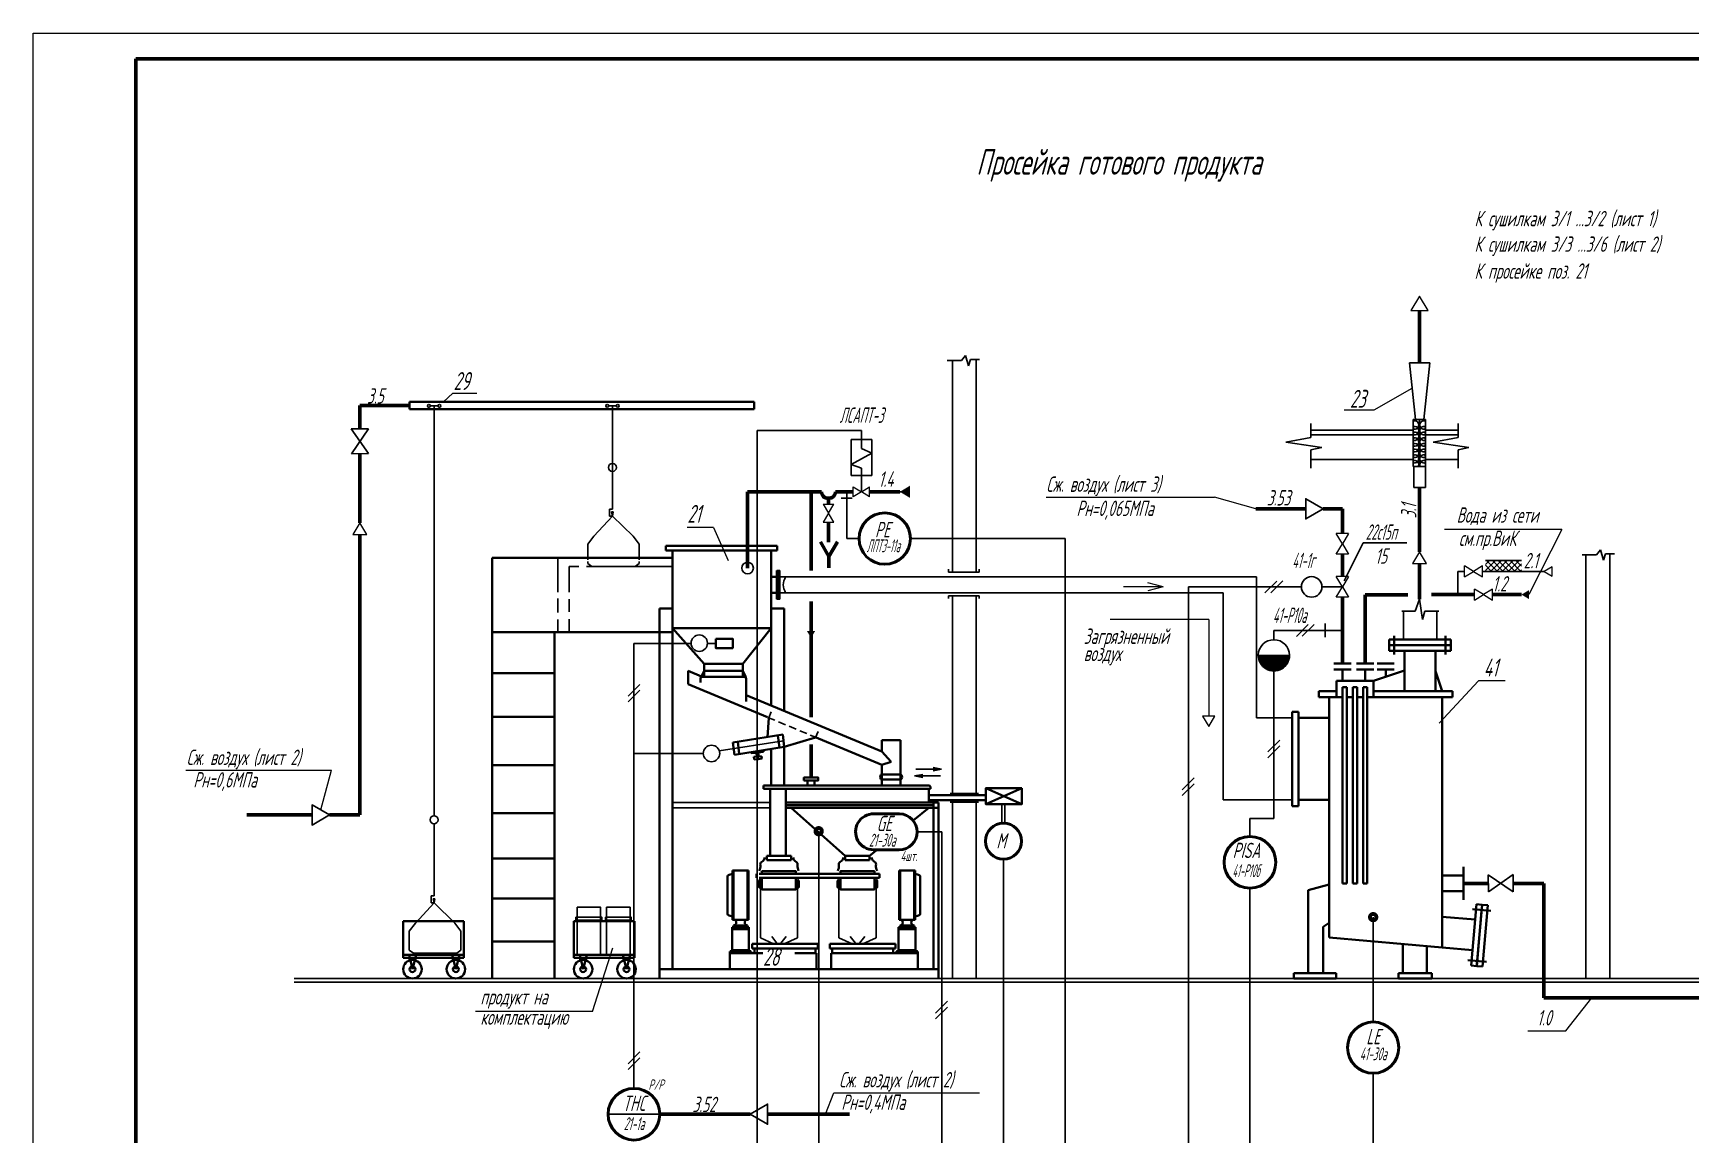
# Model space of a CAD drawing. Header units: millimetres. Extents: x -680 to 9204, y -4430 to 7779.
# Drawn here: x 3163.1 to 3486.1, y 5538.3 to 5753.1 of the extents above; entities that cross this region are included whole.
import ezdxf
from ezdxf.enums import TextEntityAlignment as Align

# ---------------------------------------------------------------- set-up
doc = ezdxf.new("R2010")
doc.units = ezdxf.units.MM
doc.linetypes.add('ACAD_ISO02W100', pattern=[15, 12, -3])
doc.linetypes.add('DASHED', pattern=[0.75, 0.5, -0.25])
doc.layers.get('Defpoints').update_dxf_attribs({"color": 33})
for name, color, linetype, lineweight in [('1', 4, 'Continuous', 15), ('Аппараты', 137, 'Continuous', 40), ('Арматура', 1, 'Continuous', 25), ('Выноска', 137, 'Continuous', 20), ('Датчики', 31, 'Continuous', 50), ('Отр_кисл', 150, 'Continuous', 80), ('Связи', 95, 'Continuous', 25), ('Текст_КИП', 2, 'Continuous', 25), ('Толст.рамка', 7, 'Continuous', 60), ('Тонк.рамка', 10, 'Continuous', 20), ('Трубопроводы', 7, 'Continuous', 60)]:
    doc.layers.add(name, color=color, linetype=linetype, lineweight=lineweight)
for name, color, linetype in [('блок', 7, 'Continuous'), ('Клапан', 80, 'Continuous'), ('Слой М50', 3, 'Continuous')]:
    doc.layers.add(name, color=color, linetype=linetype)
doc.styles.add('Simplex', font='simplex.shx', dxfattribs={"width": 0.7, "oblique": 15})

# ---------------------------------------------------------------- blocks, each defined once
blk = doc.blocks.new('B2')
for p, q in [((-1.5, 0), (0, -2.5)), ((-1.5, 0), (1.5, 0)), ((0, -2.5), (1.5, 0)), ((0, -2.5), (-1.5, -5)), ((1.5, -5), (0, -2.5)), ((-1.5, -5), (1.5, -5))]:
    blk.add_line(p, q)
blk = doc.blocks.new('B2S')
at = {"layer": '1'}
blk.add_blockref('B2', (0, 0), dxfattribs=at)
blk = doc.blocks.new('T6S')
at = {"layer": '1'}
blk.add_solid([(0, 1.5), (0, -1.5), (-2.5, 0)], dxfattribs=at)
blk = doc.blocks.new('T7S')
at = {"layer": '1'}
blk.add_solid([(-1.5, 0), (1.5, 0), (0, -2.5)], dxfattribs=at)
blk = doc.blocks.new('T11S')
at = {"layer": '1'}
for p, q in [((-2.5, 0), (0, 1.5)), ((0, -1.5), (-2.5, 0)), ((0, 1.5), (0, -1.5))]:
    blk.add_line(p, q, dxfattribs=at)
blk = doc.blocks.new('A$C46135D97')
at = {"layer": '1', "color": 7}
for p, q in [((1.42, 2.56), (-0.08, 0.06)), ((-0.08, 0.06), (2.92, 0.06)), ((2.92, 0.06), (1.42, 2.56))]:
    blk.add_line(p, q, dxfattribs=at)
blk = doc.blocks.new('Вентиль горизонтальный')
at = {"layer": 'блок', "color": 0, "linetype": 'ByBlock', "lineweight": -3}
for p, q in [((8.7, 3), (0, -3)), ((0, 3), (8.7, -3)), ((0, -3), (0, 3)), ((8.7, -3), (8.7, 3))]:
    blk.add_line(p, q, dxfattribs=at)

msp = doc.modelspace()

# ---------------------------------------------------------------- hatches: boundary and pattern name
at = {"ltscale": 5}
h = msp.add_hatch(dxfattribs=at)
h.set_pattern_fill('ANSI31', color=0, scale=1.25, style=0)
h.set_pattern_definition([(45, (3401.854, 5628.75383), (-0.1104854, 0.1104854), [])])
edge = h.paths.add_edge_path()
edge.add_arc((3404.896, 5631.796), 3.042, 180, 360.02311)
edge.add_line((3404.896, 5631.796), (3407.938, 5631.796))
edge.add_line((3404.896, 5631.796), (3401.854, 5631.796))

# ---------------------------------------------------------------- linework, layer by layer
for p, q in [((3341.232, 5689.28), (3344.032, 5689.28)), ((3342.272, 5648.027), (3342.272, 5689.28)), ((3344.032, 5689.28), (3344.832, 5690.24)), ((3344.832, 5690.24), (3345.392, 5688.24)), ((3345.392, 5688.24), (3345.792, 5689.44)), ((3345.792, 5689.44), (3347.552, 5689.44)), ((3346.912, 5689.44), (3346.912, 5648.027)), ((3272.379, 5655.039), (3276.018, 5658.954)), ((3275.857, 5659.76), (3276.018, 5658.954)), ((3276.179, 5659.76), (3276.018, 5658.954)), ((3276.018, 5659.76), (3276.179, 5659.76)), ((3276.018, 5658.954), (3280.054, 5655.039)), ((3272.379, 5655.039), (3271.199, 5653.464)), ((3271.199, 5653.464), (3271.199, 5650.445)), ((3280.054, 5655.039), (3281.235, 5653.464)), ((3281.235, 5653.464), (3281.235, 5650.431)), ((3271.199, 5650.095), (3271.199, 5649.725)), ((3271.199, 5649.725), (3271.986, 5649.135)), ((3281.235, 5649.725), (3280.448, 5649.135)), ((3281.235, 5650.06), (3281.235, 5649.725)), ((3464.954, 5651.393), (3467.754, 5651.393)), ((3465.705, 5568.817), (3465.705, 5651.393)), ((3467.754, 5651.393), (3468.554, 5652.353)), ((3468.554, 5652.353), (3469.114, 5650.353)), ((3469.114, 5650.353), (3469.514, 5651.553)), ((3469.514, 5651.553), (3471.274, 5651.553)), ((3470.345, 5651.553), (3470.345, 5568.817)), ((3341.476, 5648.562), (3341.476, 5648.027)), ((3341.476, 5648.027), (3347.476, 5648.027)), ((3347.476, 5648.027), (3347.476, 5648.562)), ((3401.486, 5647.077), (3401.486, 5619.617)), ((3403.146, 5643.959), (3405.455, 5646.269)), ((3404.301, 5643.985), (3406.61, 5646.294)), ((3341.476, 5642.85), (3341.476, 5643.385)), ((3341.476, 5643.385), (3347.476, 5643.385)), ((3342.272, 5609.386), (3342.272, 5643.385)), ((3346.912, 5643.385), (3346.912, 5604.877)), ((3347.476, 5643.385), (3347.476, 5642.85)), ((3394.995, 5603.617), (3394.995, 5643.988)), ((3418.251, 5645.143), (3414.247, 5645.14)), ((3432.395, 5640.432), (3433.262, 5642.77)), ((3433.262, 5642.77), (3433.844, 5638.767)), ((3429.806, 5640.432), (3432.395, 5640.432)), ((3430.14, 5634.897), (3430.14, 5640.432)), ((3433.844, 5638.767), (3434.298, 5640.424)), ((3434.298, 5640.432), (3437.035, 5640.432)), ((3436.63, 5640.432), (3436.63, 5634.897)), ((3409.274, 5635.48), (3411.583, 5637.789)), ((3410.428, 5635.505), (3412.738, 5637.814)), ((3279.047, 5623.835), (3281.357, 5626.144)), ((3279.047, 5622.705), (3281.357, 5625.014)), ((3306.937, 5620.77), (3306.46, 5619.628)), ((3316.072, 5616.956), (3315.595, 5615.814)), ((3401.486, 5619.617), (3408.482, 5619.617)), ((3403.742, 5612.965), (3406.051, 5615.275)), ((3403.742, 5611.836), (3406.051, 5614.145)), ((3342.272, 5604.877), (3342.272, 5609.386)), ((3387.052, 5605.598), (3389.361, 5607.907)), ((3387.052, 5604.468), (3389.361, 5606.777)), ((3306.729, 5603.094), (3287.732, 5603.094)), ((3306.729, 5602.089), (3287.732, 5602.089)), ((3342.272, 5568.817), (3342.272, 5603.155)), ((3346.912, 5603.155), (3346.912, 5568.817)), ((3351.862, 5599.067), (3351.862, 5602.778)), ((3352.495, 5602.778), (3352.495, 5599.067)), ((3408.482, 5603.617), (3394.995, 5603.617)), ((3237.617, 5579.623), (3241.256, 5583.538)), ((3241.095, 5584.344), (3241.256, 5583.538)), ((3241.095, 5584.344), (3241.256, 5583.538)), ((3241.417, 5584.344), (3241.256, 5583.538)), ((3241.256, 5584.344), (3241.417, 5584.344)), ((3241.417, 5584.344), (3241.256, 5583.538)), ((3241.256, 5584.344), (3241.417, 5584.344)), ((3241.256, 5583.538), (3245.292, 5579.623)), ((3237.617, 5579.623), (3236.437, 5578.049)), ((3245.292, 5579.623), (3246.473, 5578.049)), ((3236.437, 5578.049), (3236.437, 5574.31)), ((3246.473, 5578.049), (3246.473, 5574.31)), ((3307.428, 5575.58), (3309.475, 5575.58)), ((3236.437, 5574.31), (3237.224, 5573.719)), ((3246.473, 5574.31), (3245.686, 5573.719)), ((3214.002, 5568.817), (3512.063, 5568.817)), ((3214.002, 5568.059), (3512.716, 5568.059)), ((3338.985, 5562.058), (3341.294, 5564.367)), ((3338.985, 5560.928), (3341.294, 5563.237)), ((3279.047, 5552.187), (3281.357, 5554.496)), ((3279.047, 5551.058), (3281.357, 5553.367)), ((3275.217, 5542.356), (3285.217, 5542.356))]:
    msp.add_line(p, q)
at = {"linetype": 'Continuous'}
for p, q in [((3432.478, 5677.768), (3431.318, 5688.807)), ((3431.318, 5688.807), (3433.306, 5688.807)), ((3435.294, 5688.807), (3433.306, 5688.807)), ((3434.135, 5677.768), (3435.294, 5688.807)), ((3412.125, 5675.71), (3432.073, 5675.71)), ((3412.126, 5674.228), (3412.126, 5676.989)), ((3434.44, 5675.71), (3440.792, 5675.71)), ((3440.792, 5674.228), (3440.792, 5676.989)), ((3407.238, 5673.376), (3412.126, 5674.228)), ((3414.221, 5672.31), (3407.238, 5673.376)), ((3412.125, 5674.782), (3432.073, 5674.782)), ((3412.126, 5671.883), (3414.221, 5672.31)), ((3412.126, 5668.259), (3412.126, 5671.883)), ((3434.44, 5674.782), (3440.792, 5674.782)), ((3435.904, 5673.376), (3440.792, 5674.228)), ((3442.887, 5672.31), (3435.904, 5673.376)), ((3440.792, 5671.883), (3442.887, 5672.31)), ((3440.792, 5668.259), (3440.792, 5671.883)), ((3412.125, 5669.965), (3432.073, 5669.965)), ((3432.134, 5668.587), (3432.134, 5664.541)), ((3434.453, 5668.587), (3432.134, 5668.587)), ((3434.44, 5669.965), (3440.792, 5669.965)), ((3434.453, 5664.541), (3434.453, 5668.587)), ((3432.134, 5664.541), (3434.453, 5664.541))]:
    msp.add_line(p, q, dxfattribs=at)
at = {"ltscale": 5}
for p, q in [((3241.279, 5680.414), (3240.542, 5680.414)), ((3241.279, 5680.414), (3242.017, 5680.414)), ((3276.018, 5680.433), (3275.28, 5680.433)), ((3276.018, 5680.433), (3276.756, 5680.433)), ((3276.018, 5677.154), (3276.018, 5680.433)), ((3276.018, 5660.317), (3276.018, 5679.765)), ((3276.018, 5659.76), (3275.857, 5659.76)), ((3265.375, 5650.785), (3265.375, 5649.135)), ((3265.375, 5649.135), (3265.375, 5644.117)), ((3267.593, 5649.135), (3269.486, 5649.135)), ((3267.593, 5649.135), (3267.593, 5644.117)), ((3270.953, 5649.135), (3273.946, 5649.135)), ((3275.824, 5649.135), (3278.934, 5649.135)), ((3280.46, 5649.135), (3284.979, 5649.135)), ((3284.979, 5649.135), (3287.732, 5649.135)), ((3309.746, 5647.077), (3401.486, 5647.077)), ((3265.375, 5642.861), (3265.375, 5640.162)), ((3309.746, 5643.988), (3394.995, 5643.988)), ((3267.593, 5642.716), (3267.593, 5640.302)), ((3265.375, 5638.766), (3265.375, 5636.296)), ((3267.593, 5638.859), (3267.593, 5636.296)), ((3241.256, 5584.902), (3241.256, 5598.961)), ((3241.256, 5584.344), (3241.095, 5584.344))]:
    msp.add_line(p, q, dxfattribs=at)
at = {"linetype": 'ByBlock', "lineweight": -2}
for p, q in [((3241.256, 5600.519), (3241.256, 5680.414)), ((3434.438, 5677.754), (3432.059, 5677.754)), ((3275.458, 5658.954), (3275.458, 5660.317)), ((3275.458, 5660.317), (3276.018, 5660.317)), ((3276.018, 5658.954), (3275.458, 5658.954)), ((3271.986, 5649.135), (3280.448, 5649.135)), ((3240.696, 5583.538), (3240.696, 5584.902)), ((3240.696, 5584.902), (3241.256, 5584.902)), ((3241.256, 5583.538), (3240.696, 5583.538)), ((3237.224, 5573.719), (3245.686, 5573.719))]:
    msp.add_line(p, q, dxfattribs=at)
at = {"color": 6}
msp.add_line((3433.259, 5668.587), (3433.259, 5677.754), dxfattribs=at)
at = {"color": 6, "ltscale": 5}
msp.add_line((3326.126, 5663.673), (3332.738, 5663.673), dxfattribs=at)
at = {"color": 3}
for q in [(3418.576, 5646.347), (3430.779, 5653.728)]:
    msp.add_line((3422.315, 5653.728), q, dxfattribs=at)
at = {"color": 7}
for p, q in [((3308.622, 5648.341), (3308.06, 5648.341)), ((3308.622, 5648.341), (3308.06, 5648.341)), ((3308.622, 5648.341), (3308.622, 5642.724)), ((3308.622, 5648.341), (3308.622, 5642.724)), ((3308.622, 5643.988), (3308.622, 5647.077)), ((3308.622, 5647.077), (3309.746, 5647.077)), ((3308.622, 5643.988), (3308.622, 5647.077)), ((3308.622, 5647.077), (3309.746, 5647.077)), ((3309.746, 5643.988), (3308.622, 5643.988)), ((3309.746, 5643.988), (3308.622, 5643.988)), ((3308.06, 5642.724), (3308.622, 5642.724)), ((3308.06, 5642.724), (3308.622, 5642.724))]:
    msp.add_line(p, q, dxfattribs=at)
at = {"color": 0, "ltscale": 5}
msp.add_line((3407.938, 5631.796), (3401.854, 5631.796), dxfattribs=at)
at = {"linetype": 'DASHED', "ltscale": 3}
msp.add_line((3306.266, 5619.709), (3315.365, 5615.91), dxfattribs=at)
at = {"color": 0}
for p, q in [((3334.873, 5608.283), (3336.493, 5608.591)), ((3339.927, 5608.283), (3334.873, 5608.283)), ((3334.873, 5608.283), (3336.493, 5607.974)), ((3335.103, 5609.618), (3340.158, 5609.618)), ((3340.158, 5609.618), (3338.537, 5609.926)), ((3340.158, 5609.618), (3338.537, 5609.309)), ((3347.326, 5604.877), (3341.805, 5604.877)), ((3347.326, 5603.155), (3341.805, 5603.155)), ((3304.834, 5587.906), (3304.834, 5576.734)), ((3312.07, 5587.906), (3312.07, 5576.734)), ((3320.137, 5587.906), (3320.137, 5576.734)), ((3327.373, 5587.906), (3327.373, 5576.734)), ((3322.732, 5575.58), (3320.137, 5576.734)), ((3323.373, 5575.708), (3322.347, 5576.991)), ((3324.137, 5575.708), (3325.164, 5576.991)), ((3324.779, 5575.58), (3327.373, 5576.734))]:
    msp.add_line(p, q, dxfattribs=at)
at = {"ltscale": 0.3}
for p, q in [((3307.428, 5575.58), (3304.834, 5576.734)), ((3309.475, 5575.58), (3312.07, 5576.734))]:
    msp.add_line(p, q, dxfattribs=at)
at = {"linetype": 'ACAD_ISO02W100', "ltscale": 0.3}
for p, q in [((3308.07, 5575.708), (3307.043, 5576.991)), ((3308.834, 5575.708), (3309.86, 5576.991))]:
    msp.add_line(p, q, dxfattribs=at)
at = {"ltscale": 0.6}
msp.add_lwpolyline([(3434.44, 5677.775), (3434.44, 5668.62), (3432.059, 5668.62), (3432.059, 5677.754)], dxfattribs=at)
for points in [[(3414.487, 5660.352), (3411.097, 5662.309), (3411.097, 5658.394)], [(3220.885, 5600.678), (3217.495, 5602.636), (3217.495, 5598.721)], [(3302.861, 5542.358), (3306.251, 5540.401), (3306.251, 5544.315)]]:
    msp.add_lwpolyline(points, close=True)
at = {"color": 2, "ltscale": 5, "const_width": 0.75}
for points in [[(3315.574, 5597.514, 1), (3316.824, 5597.514, 1)], [(3423.616, 5580.77, 1), (3424.866, 5580.77, 1)]]:
    msp.add_lwpolyline(points, format="xyb", close=True, dxfattribs=at)
at = {"color": 0, "ltscale": 5}
for points in [[(3269.146, 5582.696), (3273.711, 5582.696), (3273.711, 5573.451), (3269.146, 5573.451)], [(3274.874, 5582.696), (3279.439, 5582.696), (3279.439, 5573.451), (3274.874, 5573.451)], [(3268.914, 5580.784), (3273.928, 5580.784), (3273.928, 5580.195), (3268.914, 5580.195)], [(3274.643, 5580.784), (3279.656, 5580.784), (3279.656, 5580.195), (3274.643, 5580.195)]]:
    msp.add_lwpolyline(points, close=True, dxfattribs=at)
at = {"ltscale": 5}
for centre, radius in [((3240.261, 5680.414), 0.28), ((3242.298, 5680.414), 0.28), ((3275, 5680.433), 0.28), ((3277.036, 5680.433), 0.28), ((3302.359, 5648.812), 1.125)]:
    msp.add_circle(centre, radius, dxfattribs=at)
at = {"linetype": 'ByBlock', "lineweight": -2}
for centre in [(3276.018, 5668.42), (3241.256, 5599.74)]:
    msp.add_circle(centre, 0.779, dxfattribs=at)
msp.add_circle((3412.246, 5645.139), 2.002)
at = {"ltscale": 0.6}
for centre, radius, start, end in [((3432.337, 5676.133), 0.291, 114.83694, 249.05523), ((3432.337, 5675.037), 0.291, 114.83694, 249.05523), ((3432.294, 5676.678), 0.823, 265.10649, 94.89351), ((3432.294, 5675.57), 0.823, 265.10649, 94.89351), ((3432.294, 5674.508), 0.823, 265.10649, 94.89351), ((3434.157, 5676.678), 0.823, 85.10649, 274.89351), ((3434.157, 5675.57), 0.823, 85.10649, 274.89351), ((3434.157, 5674.508), 0.823, 85.10649, 274.89351), ((3434.114, 5676.133), 0.291, 290.94477, 65.16306), ((3434.114, 5675.037), 0.291, 290.94477, 65.16306), ((3432.337, 5673.963), 0.291, 114.83694, 249.05523), ((3432.337, 5672.85), 0.291, 114.83694, 249.05523), ((3432.337, 5671.728), 0.291, 114.83694, 249.05523), ((3432.294, 5673.4), 0.823, 265.10649, 94.89351), ((3432.294, 5672.273), 0.823, 265.10649, 94.89351), ((3432.294, 5671.165), 0.823, 265.10649, 94.89351), ((3434.157, 5673.4), 0.823, 85.10649, 274.89351), ((3434.157, 5672.273), 0.823, 85.10649, 274.89351), ((3434.157, 5671.165), 0.823, 85.10649, 274.89351), ((3434.114, 5673.963), 0.291, 290.94477, 65.16306), ((3434.114, 5672.847), 0.291, 290.94477, 65.16306), ((3434.114, 5671.728), 0.291, 290.94477, 65.16306), ((3432.337, 5670.632), 0.291, 114.83694, 249.05523), ((3432.337, 5669.558), 0.291, 114.83694, 249.05523), ((3432.294, 5670.103), 0.823, 265.10649, 94.89351), ((3432.294, 5668.995), 0.823, 332.9611, 94.89351), ((3434.157, 5670.103), 0.823, 85.10649, 274.89351), ((3434.157, 5668.995), 0.823, 85.10649, 207.0389), ((3434.114, 5670.632), 0.291, 290.94477, 65.16306), ((3434.114, 5669.558), 0.291, 290.94477, 65.16306)]:
    msp.add_arc(centre, radius, start, end, dxfattribs=at)
at = {"color": 0, "ltscale": 5}
for start, end in [(0.16786, 179.07238), (180, 0.02311)]:
    msp.add_arc((3404.896, 5631.796), 3.042, start, end, dxfattribs=at)
msp.add_spline([(3309.746, 5643.988), (3309.289, 5645.535), (3309.746, 5647.077)], degree=3)
at = {"layer": 'Defpoints'}
for p, q in [((3446.108, 5650.294), (3453.148, 5650.294)), ((3446.108, 5649.481), (3446.922, 5650.294)), ((3446.108, 5648.332), (3448.071, 5650.294)), ((3447.291, 5648.168), (3446.108, 5649.35)), ((3448.44, 5648.168), (3446.313, 5650.294)), ((3447.093, 5648.168), (3449.22, 5650.294)), ((3449.589, 5648.168), (3447.462, 5650.294)), ((3448.242, 5648.168), (3450.369, 5650.294)), ((3450.738, 5648.168), (3448.611, 5650.294)), ((3449.391, 5648.168), (3451.518, 5650.294)), ((3451.887, 5648.168), (3449.76, 5650.294)), ((3450.54, 5648.168), (3452.667, 5650.294)), ((3453.036, 5648.168), (3450.91, 5650.294)), ((3451.689, 5648.168), (3453.148, 5649.627)), ((3453.148, 5649.205), (3452.059, 5650.294)), ((3440.717, 5643.632), (3440.717, 5648.167)), ((3440.717, 5648.167), (3442.05, 5648.167)), ((3445.55, 5648.167), (3457.566, 5648.167)), ((3446.142, 5648.168), (3446.108, 5648.201)), ((3452.838, 5648.168), (3453.148, 5648.478))]:
    msp.add_line(p, q, dxfattribs=at)
at = {"layer": 'Аппараты'}
for p, q in [((3236.452, 5681.196), (3236.452, 5679.765)), ((3236.452, 5681.196), (3303.613, 5681.196)), ((3303.613, 5679.765), (3236.452, 5679.765)), ((3303.613, 5681.196), (3303.613, 5679.765)), ((3286.434, 5652.232), (3286.434, 5653.12)), ((3286.434, 5653.12), (3308.097, 5653.12)), ((3308.097, 5653.12), (3308.097, 5652.232)), ((3252.573, 5568.817), (3252.573, 5650.785)), ((3287.732, 5650.785), (3252.573, 5650.785)), ((3287.732, 5652.232), (3286.434, 5652.232)), ((3287.732, 5652.232), (3306.937, 5652.232)), ((3287.732, 5652.232), (3287.732, 5570.625)), ((3287.732, 5652.232), (3306.937, 5652.232)), ((3306.937, 5638.833), (3306.937, 5652.232)), ((3308.097, 5652.232), (3306.937, 5652.232)), ((3306.937, 5649.584), (3306.937, 5622.012)), ((3308.06, 5647.077), (3306.937, 5647.077)), ((3306.937, 5647.077), (3306.937, 5643.988)), ((3308.06, 5647.077), (3306.937, 5647.077)), ((3306.937, 5647.077), (3306.937, 5643.988)), ((3308.06, 5648.341), (3308.06, 5642.724)), ((3308.06, 5648.341), (3308.06, 5642.724)), ((3308.341, 5648.341), (3308.341, 5642.724)), ((3308.341, 5648.341), (3308.341, 5642.724)), ((3306.937, 5643.988), (3308.06, 5643.988)), ((3306.937, 5643.988), (3308.06, 5643.988)), ((3285.189, 5640.954), (3285.189, 5568.834)), ((3287.732, 5640.954), (3285.189, 5640.954)), ((3309.479, 5640.954), (3306.937, 5640.954)), ((3309.479, 5640.954), (3309.479, 5620.954)), ((3252.573, 5636.296), (3287.732, 5636.296)), ((3264.723, 5568.817), (3264.723, 5636.296)), ((3287.732, 5637.065), (3306.937, 5637.065)), ((3287.732, 5637.065), (3293.873, 5630.144)), ((3301.427, 5630.144), (3306.937, 5637.065)), ((3439.36, 5634.897), (3427.36, 5634.897)), ((3427.36, 5633.777), (3427.36, 5634.897)), ((3427.36, 5633.777), (3427.36, 5632.657)), ((3439.36, 5633.777), (3427.36, 5633.777)), ((3428.36, 5635.594), (3428.36, 5631.96)), ((3438.36, 5635.594), (3438.36, 5631.96)), ((3439.36, 5633.777), (3439.36, 5634.897)), ((3439.36, 5633.777), (3439.36, 5632.657)), ((3293.873, 5630.144), (3301.427, 5630.144)), ((3293.873, 5630.144), (3293.873, 5627.611)), ((3301.427, 5630.144), (3301.427, 5627.611)), ((3419.925, 5630.177), (3416.565, 5630.177)), ((3424.364, 5630.177), (3421.004, 5630.177)), ((3428.362, 5630.177), (3425.002, 5630.177)), ((3439.36, 5632.657), (3427.36, 5632.657)), ((3430.36, 5624.817), (3430.36, 5632.657)), ((3436.36, 5624.817), (3436.36, 5632.657)), ((3252.573, 5628.337), (3264.723, 5628.337)), ((3290.737, 5628.755), (3293.338, 5627.672)), ((3290.737, 5626.197), (3290.737, 5628.755)), ((3293.202, 5627.289), (3293.202, 5626.479)), ((3301.981, 5627.611), (3293.315, 5627.611)), ((3293.485, 5628.029), (3293.873, 5628.804)), ((3293.873, 5628.804), (3301.427, 5628.804)), ((3301.814, 5628.029), (3301.427, 5628.804)), ((3302.097, 5626.793), (3302.097, 5626.83)), ((3302.097, 5626.793), (3302.097, 5622.782)), ((3419.925, 5629.057), (3416.565, 5629.057)), ((3417.092, 5626.817), (3417.092, 5623.617)), ((3424.292, 5626.817), (3417.092, 5626.817)), ((3418.245, 5629.057), (3418.245, 5626.817)), ((3424.364, 5629.057), (3421.004, 5629.057)), ((3422.684, 5629.057), (3422.684, 5626.817)), ((3424.292, 5626.817), (3430.36, 5628.817)), ((3424.292, 5626.817), (3424.292, 5623.617)), ((3428.362, 5629.057), (3425.002, 5629.057)), ((3426.682, 5629.057), (3426.682, 5627.605)), ((3436.36, 5628.737), (3437.674, 5624.817)), ((3290.737, 5626.197), (3306.239, 5619.72)), ((3302.097, 5624.026), (3328.494, 5613.039)), ((3417.092, 5624.817), (3413.682, 5624.817)), ((3413.682, 5624.817), (3413.682, 5623.617)), ((3418.292, 5623.617), (3413.682, 5623.617)), ((3415.682, 5623.617), (3415.682, 5576.817)), ((3418.292, 5625.617), (3418.292, 5587.353)), ((3419.092, 5625.617), (3418.292, 5625.617)), ((3419.092, 5625.617), (3419.092, 5587.353)), ((3420.292, 5623.617), (3419.092, 5623.617)), ((3420.292, 5625.617), (3420.292, 5587.353)), ((3421.092, 5625.617), (3420.292, 5625.617)), ((3421.092, 5625.617), (3421.092, 5587.353)), ((3422.292, 5623.617), (3421.092, 5623.617)), ((3422.292, 5625.617), (3422.292, 5587.353)), ((3423.092, 5625.617), (3422.292, 5625.617)), ((3423.092, 5625.617), (3423.092, 5587.353)), ((3439.682, 5623.617), (3423.092, 5623.617)), ((3439.682, 5624.817), (3424.292, 5624.817)), ((3437.682, 5623.617), (3437.682, 5574.817)), ((3439.682, 5624.817), (3439.682, 5623.617)), ((3408.482, 5620.817), (3408.482, 5602.417)), ((3409.682, 5620.817), (3408.482, 5620.817)), ((3409.682, 5620.817), (3409.682, 5602.417)), ((3252.573, 5619.804), (3264.723, 5619.804)), ((3306.46, 5619.628), (3306.239, 5615.872)), ((3415.682, 5619.617), (3409.682, 5619.617)), ((3309.198, 5616.338), (3299.497, 5614.81)), ((3299.777, 5612.432), (3299.497, 5614.81)), ((3309.479, 5613.96), (3299.777, 5612.432)), ((3300.723, 5612.581), (3300.443, 5614.959)), ((3308.533, 5613.811), (3308.253, 5616.189)), ((3309.479, 5613.96), (3309.198, 5616.338)), ((3315.595, 5615.814), (3309.479, 5613.96)), ((3309.479, 5613.96), (3309.479, 5606.446)), ((3315.374, 5615.906), (3328.494, 5610.429)), ((3328.494, 5613.039), (3328.494, 5615.264)), ((3328.494, 5615.264), (3332.143, 5615.264)), ((3332.143, 5606.446), (3332.143, 5615.264)), ((3303.021, 5612.704), (3303.001, 5612.94)), ((3304.088, 5612.802), (3303.021, 5612.704)), ((3303.593, 5611.986), (3304.162, 5612.057)), ((3303.642, 5611.496), (3303.593, 5611.986)), ((3304.404, 5611.536), (3303.642, 5611.496)), ((3304.404, 5611.536), (3303.642, 5611.496)), ((3304.162, 5612.057), (3304.088, 5612.802)), ((3304.211, 5613.131), (3304.404, 5611.536)), ((3304.211, 5613.131), (3304.404, 5611.536)), ((3304.404, 5611.536), (3305.154, 5611.679)), ((3304.409, 5612.841), (3305.469, 5613)), ((3304.515, 5612.1), (3304.409, 5612.841)), ((3305.085, 5612.166), (3304.515, 5612.1)), ((3305.154, 5611.679), (3305.085, 5612.166)), ((3305.469, 5613), (3305.418, 5613.321)), ((3306.937, 5613.608), (3306.937, 5606.446)), ((3328.494, 5613.039), (3330.318, 5611.032)), ((3330.318, 5611.032), (3328.494, 5610.429)), ((3252.573, 5610.404), (3264.723, 5610.404)), ((3328.494, 5606.446), (3328.494, 5610.429)), ((3328.494, 5608.556), (3332.143, 5608.556)), ((3328.494, 5607.601), (3332.143, 5607.601)), ((3337.644, 5606.446), (3305.422, 5606.446)), ((3305.422, 5606.446), (3305.422, 5605.776)), ((3337.98, 5605.776), (3305.422, 5605.776)), ((3306.729, 5605.776), (3306.729, 5592.704)), ((3309.826, 5605.776), (3309.826, 5592.704)), ((3337.645, 5605.776), (3337.645, 5603.094)), ((3337.645, 5604.516), (3348.798, 5604.516)), ((3337.98, 5606.111), (3337.98, 5605.776)), ((3355.754, 5605.938), (3348.798, 5602.778)), ((3348.798, 5605.938), (3355.754, 5602.778)), ((3252.573, 5601.005), (3264.723, 5601.005)), ((3339.56, 5603.094), (3309.826, 5603.094)), ((3338.574, 5602.592), (3309.826, 5602.592)), ((3339.56, 5602.089), (3309.826, 5602.089)), ((3321.389, 5592.704), (3310.832, 5602.089)), ((3334.597, 5599.607), (3337.645, 5602.089)), ((3348.798, 5603.568), (3337.645, 5603.568)), ((3338.574, 5603.094), (3338.574, 5570.625)), ((3339.56, 5603.094), (3339.56, 5568.834)), ((3409.682, 5602.417), (3408.482, 5602.417)), ((3415.682, 5603.617), (3409.682, 5603.617)), ((3252.573, 5592.205), (3264.723, 5592.205)), ((3310.818, 5592.704), (3306.086, 5592.704)), ((3306.086, 5591.869), (3306.086, 5592.704)), ((3310.818, 5591.869), (3306.086, 5591.869)), ((3310.818, 5592.704), (3310.818, 5591.869)), ((3326.121, 5592.704), (3321.389, 5592.704)), ((3321.389, 5591.869), (3321.389, 5592.704)), ((3326.121, 5591.869), (3321.389, 5591.869)), ((3326.121, 5592.704), (3327.645, 5593.945)), ((3326.121, 5592.704), (3326.121, 5591.869)), ((3298.409, 5588.587), (3298.409, 5581.518)), ((3298.748, 5589.029), (3299.415, 5589.208)), ((3299.415, 5589.852), (3299.415, 5580.253)), ((3299.415, 5589.852), (3300.969, 5589.852)), ((3299.598, 5589.852), (3299.598, 5580.253)), ((3302.523, 5589.852), (3300.969, 5589.852)), ((3302.34, 5589.852), (3302.34, 5580.253)), ((3302.523, 5589.852), (3302.523, 5580.253)), ((3304.088, 5588.407), (3304.088, 5589.221)), ((3304.834, 5587.906), (3304.55, 5588.133)), ((3304.585, 5589.221), (3328.068, 5589.221)), ((3328.068, 5588.407), (3304.585, 5588.407)), ((3312.07, 5587.906), (3312.353, 5588.133)), ((3320.137, 5587.906), (3319.854, 5588.133)), ((3327.373, 5587.906), (3327.657, 5588.133)), ((3328.068, 5589.221), (3328.068, 5588.407)), ((3331.87, 5589.852), (3331.87, 5580.253)), ((3331.87, 5589.852), (3333.424, 5589.852)), ((3332.053, 5589.852), (3332.053, 5580.253)), ((3334.979, 5589.852), (3333.424, 5589.852)), ((3334.796, 5589.852), (3334.796, 5580.253)), ((3334.979, 5589.852), (3334.979, 5580.253)), ((3335.645, 5589.029), (3334.979, 5589.208)), ((3335.984, 5588.587), (3335.984, 5581.518)), ((3441.842, 5588.873), (3437.682, 5588.873)), ((3441.842, 5584.153), (3441.842, 5590.553)), ((3415.682, 5587.106), (3411.578, 5586.007)), ((3411.578, 5569.857), (3411.578, 5586.007)), ((3419.092, 5587.353), (3418.292, 5587.353)), ((3421.092, 5587.353), (3420.292, 5587.353)), ((3423.092, 5587.353), (3422.292, 5587.353)), ((3441.842, 5585.833), (3437.682, 5585.833)), ((3252.573, 5584.405), (3264.723, 5584.405)), ((3443.307, 5571.314), (3444.353, 5583.268)), ((3447.191, 5582.016), (3443.571, 5582.332)), ((3445.469, 5583.17), (3444.353, 5583.268)), ((3444.423, 5571.216), (3445.434, 5582.772)), ((3444.458, 5571.614), (3445.469, 5583.17)), ((3445.469, 5583.17), (3446.584, 5583.073)), ((3445.538, 5571.118), (3446.584, 5583.073)), ((3235.237, 5572.836), (3235.237, 5580)), ((3235.237, 5580), (3247.085, 5580)), ((3247.085, 5572.836), (3247.085, 5580)), ((3268.488, 5572.836), (3268.488, 5580)), ((3268.488, 5580), (3280.336, 5580)), ((3280.336, 5572.836), (3280.336, 5580)), ((3298.748, 5581.077), (3299.415, 5580.898)), ((3299.324, 5578.791), (3299.324, 5574.311)), ((3299.324, 5578.791), (3300.969, 5578.791)), ((3299.324, 5578.425), (3300.969, 5578.425)), ((3299.415, 5580.253), (3300.969, 5580.253)), ((3299.598, 5579.156), (3299.598, 5578.791)), ((3299.598, 5579.156), (3300.969, 5579.156)), ((3302.523, 5580.253), (3300.969, 5580.253)), ((3302.34, 5579.156), (3300.969, 5579.156)), ((3302.615, 5578.791), (3300.969, 5578.791)), ((3302.615, 5578.425), (3300.969, 5578.425)), ((3302.34, 5579.156), (3302.34, 5578.791)), ((3302.615, 5578.791), (3302.615, 5574.311)), ((3331.779, 5578.791), (3331.779, 5574.311)), ((3331.779, 5578.791), (3333.424, 5578.791)), ((3331.779, 5578.425), (3333.424, 5578.425)), ((3331.87, 5580.253), (3333.424, 5580.253)), ((3332.053, 5579.156), (3332.053, 5578.791)), ((3332.053, 5579.156), (3333.424, 5579.156)), ((3334.979, 5580.253), (3333.424, 5580.253)), ((3334.796, 5579.156), (3333.424, 5579.156)), ((3335.07, 5578.791), (3333.424, 5578.791)), ((3335.07, 5578.425), (3333.424, 5578.425)), ((3334.796, 5579.156), (3334.796, 5578.791)), ((3335.645, 5581.077), (3334.979, 5580.898)), ((3335.07, 5578.791), (3335.07, 5574.311)), ((3414.514, 5578.897), (3415.682, 5579.654)), ((3414.514, 5569.857), (3414.514, 5578.897)), ((3437.682, 5580.84), (3444.091, 5580.279)), ((3252.573, 5576.005), (3264.723, 5576.005)), ((3303.251, 5575.58), (3303.251, 5574.666)), ((3316.05, 5575.58), (3303.251, 5575.58)), ((3316.05, 5574.666), (3316.05, 5575.58)), ((3318.344, 5575.58), (3331.142, 5575.58)), ((3318.344, 5574.666), (3318.344, 5575.58)), ((3322.732, 5575.58), (3324.779, 5575.58)), ((3331.142, 5575.58), (3331.142, 5574.666)), ((3437.682, 5574.817), (3415.682, 5576.817)), ((3430.026, 5575.513), (3430.026, 5569.857)), ((3434.687, 5575.089), (3434.687, 5569.857)), ((3247.005, 5573.44), (3235.237, 5573.44)), ((3235.237, 5572.836), (3247.085, 5572.836)), ((3237.051, 5570.619), (3236.42, 5573.44)), ((3236.446, 5572.836), (3236.446, 5572.433)), ((3237.051, 5570.619), (3237.759, 5573.44)), ((3237.655, 5572.836), (3237.655, 5572.433)), ((3245.514, 5570.619), (3244.768, 5573.44)), ((3244.909, 5572.836), (3244.909, 5572.433)), ((3245.514, 5570.619), (3246.201, 5573.44)), ((3246.118, 5572.836), (3246.118, 5572.433)), ((3280.256, 5573.44), (3268.488, 5573.44)), ((3268.488, 5572.836), (3280.336, 5572.836)), ((3270.301, 5570.619), (3269.67, 5573.44)), ((3269.697, 5572.836), (3269.697, 5572.433)), ((3270.301, 5570.619), (3271.01, 5573.44)), ((3270.906, 5572.836), (3270.906, 5572.433)), ((3278.764, 5570.619), (3278.019, 5573.44)), ((3278.16, 5572.836), (3278.16, 5572.433)), ((3278.764, 5570.619), (3279.452, 5573.44)), ((3279.369, 5572.836), (3279.369, 5572.433)), ((3298.867, 5574.037), (3298.867, 5570.625)), ((3298.867, 5574.037), (3300.969, 5574.037)), ((3298.867, 5573.763), (3305.324, 5573.763)), ((3299.141, 5574.311), (3299.141, 5574.037)), ((3299.141, 5574.311), (3300.969, 5574.311)), ((3302.798, 5574.311), (3300.969, 5574.311)), ((3303.072, 5574.037), (3300.969, 5574.037)), ((3302.798, 5574.311), (3302.798, 5574.037)), ((3303.072, 5574.037), (3303.072, 5573.763)), ((3309.651, 5574.666), (3303.251, 5574.666)), ((3303.708, 5573.763), (3303.708, 5574.666)), ((3309.651, 5574.666), (3316.05, 5574.666)), ((3311.524, 5573.763), (3315.776, 5573.763)), ((3315.593, 5573.763), (3315.593, 5574.666)), ((3315.776, 5573.763), (3315.776, 5570.625)), ((3324.743, 5574.666), (3318.344, 5574.666)), ((3318.618, 5573.763), (3318.618, 5570.625)), ((3335.527, 5573.763), (3318.618, 5573.763)), ((3318.801, 5573.763), (3318.801, 5574.666)), ((3324.743, 5574.666), (3331.142, 5574.666)), ((3330.685, 5573.763), (3330.685, 5574.666)), ((3331.322, 5574.037), (3331.322, 5573.763)), ((3331.322, 5574.037), (3333.424, 5574.037)), ((3331.596, 5574.311), (3331.596, 5574.037)), ((3331.596, 5574.311), (3333.424, 5574.311)), ((3335.253, 5574.311), (3333.424, 5574.311)), ((3335.527, 5574.037), (3333.424, 5574.037)), ((3335.253, 5574.311), (3335.253, 5574.037)), ((3335.527, 5574.037), (3335.527, 5570.625)), ((3437.682, 5574.817), (3443.568, 5574.302)), ((3446.32, 5572.054), (3442.7, 5572.37)), ((3339.56, 5570.625), (3285.189, 5570.625)), ((3408.801, 5569.857), (3408.801, 5568.817)), ((3408.801, 5569.857), (3417.011, 5569.857)), ((3417.011, 5568.817), (3408.801, 5568.817)), ((3417.011, 5569.857), (3417.011, 5568.817)), ((3429.163, 5569.857), (3435.658, 5569.857)), ((3429.163, 5569.857), (3429.163, 5568.817)), ((3435.658, 5568.817), (3429.163, 5568.817)), ((3435.658, 5569.857), (3435.658, 5568.817)), ((3444.423, 5571.216), (3443.307, 5571.314)), ((3444.423, 5571.216), (3445.538, 5571.118))]:
    msp.add_line(p, q, dxfattribs=at)
for points in [[(3296.153, 5635.031), (3299.472, 5635.031), (3299.472, 5633.207), (3296.153, 5633.207)], [(3313.314, 5607.412), (3316.114, 5607.412), (3316.114, 5607.972), (3313.314, 5607.972)], [(3355.754, 5605.938), (3348.798, 5605.938), (3348.798, 5602.778), (3355.754, 5602.778)], [(3304.594, 5587.831), (3304.744, 5587.831), (3304.744, 5586.564), (3304.594, 5586.564)], [(3312.309, 5587.831), (3312.16, 5587.831), (3312.16, 5586.564), (3312.309, 5586.564)], [(3319.898, 5587.831), (3320.047, 5587.831), (3320.047, 5586.564), (3319.898, 5586.564)], [(3327.612, 5587.831), (3327.463, 5587.831), (3327.463, 5586.564), (3327.612, 5586.564)]]:
    msp.add_lwpolyline(points, close=True, dxfattribs=at)
for points in [[(3315.414, 5606.477), (3315.414, 5607.412), (3314.016, 5607.412), (3314.016, 5606.446)], [(3305.133, 5589.221), (3305.133, 5589.724), (3311.771, 5589.724), (3311.771, 5589.221)], [(3311.771, 5588.407), (3311.771, 5586.16), (3305.133, 5586.16), (3305.133, 5588.407)], [(3320.436, 5589.221), (3320.436, 5589.724), (3327.074, 5589.724), (3327.074, 5589.221)], [(3327.074, 5588.407), (3327.074, 5586.16), (3320.436, 5586.16), (3320.436, 5588.407)]]:
    msp.add_lwpolyline(points, dxfattribs=at)
for centre, radius in [((3237.051, 5570.619), 1.802), ((3245.514, 5570.619), 1.802), ((3270.301, 5570.619), 1.802), ((3278.764, 5570.619), 1.802), ((3237.051, 5570.619), 0.57), ((3245.514, 5570.619), 0.57), ((3270.301, 5570.619), 0.57), ((3278.764, 5570.619), 0.57)]:
    msp.add_circle(centre, radius, dxfattribs=at)
for centre, radius, start, end in [((3300.706, 5624.844), 7.892, 156.20238, 161.95634), ((3299.416, 5626.83), 2.681, 0, 26.55613), ((3337.572, 5606.038), 0.415, 10.15542, 79.99222), ((3298.867, 5588.587), 0.457, 105, 180), ((3335.527, 5588.587), 0.457, 0, 75), ((3298.867, 5581.518), 0.457, 180, 255), ((3335.527, 5581.518), 0.457, 285, 0), ((3299.598, 5579.705), 0.549, 270, 90), ((3302.34, 5579.705), 0.549, 90, 270), ((3332.053, 5579.705), 0.549, 270, 90), ((3334.796, 5579.705), 0.549, 90, 270)]:
    msp.add_arc(centre, radius, start, end, dxfattribs=at)
msp.add_ellipse((3328.494, 5608.079), major_axis=(0, 0.478), ratio=0.6562484, start_param=0, end_param=3.1415927, dxfattribs=at)
at = {"layer": 'Аппараты', "extrusion": (0, 0, -1)}
msp.add_ellipse((3332.143, 5608.079), major_axis=(0, 0.478), ratio=0.6562484, start_param=0, end_param=3.1415927, dxfattribs=at)
at = {"layer": 'Аппараты'}
for points in [[(3305.671, 5592.383), (3305.447, 5591.787), (3304.85, 5591.265), (3304.85, 5590.818), (3304.627, 5589.774)], [(3311.233, 5592.383), (3311.457, 5591.787), (3312.053, 5591.265), (3312.053, 5590.818), (3312.277, 5589.774)], [(3320.974, 5592.383), (3320.75, 5591.787), (3320.154, 5591.265), (3320.154, 5590.818), (3319.93, 5589.774)], [(3326.536, 5592.383), (3326.76, 5591.787), (3327.357, 5591.265), (3327.357, 5590.818), (3327.58, 5589.774)]]:
    msp.add_spline(points, degree=3, dxfattribs=at)
at = {"layer": 'Выноска', "color": 6}
for p, q in [((3244.889, 5682.907), (3243.125, 5681.196)), ((3244.889, 5682.907), (3249.619, 5682.907)), ((3424.457, 5679.648), (3431.835, 5683.888)), ((3418.599, 5679.648), (3424.457, 5679.648)), ((3360.525, 5662.628), (3393.325, 5662.628)), ((3401.355, 5660.352), (3393.325, 5662.628)), ((3295.729, 5656.729), (3290.594, 5656.729)), ((3295.729, 5656.729), (3298.579, 5650.266)), ((3461.007, 5656.319), (3438.162, 5656.319)), ((3461.007, 5656.319), (3454.585, 5643.632)), ((3383.303, 5645.147), (3375.621, 5645.147)), ((3383.303, 5645.147), (3380.337, 5645.945)), ((3383.303, 5645.147), (3380.337, 5645.945)), ((3383.303, 5645.147), (3380.337, 5644.35)), ((3383.303, 5645.147), (3380.337, 5644.35)), ((3392.196, 5638.79), (3373.024, 5638.79)), ((3392.196, 5638.79), (3392.196, 5619.945)), ((3444.793, 5626.85), (3437.131, 5618.568)), ((3449.928, 5626.85), (3444.793, 5626.85)), ((3192.919, 5609.39), (3221.247, 5609.39)), ((3219.19, 5601.657), (3221.247, 5609.39)), ((3272.157, 5562.357), (3276.108, 5574.784)), ((3272.157, 5562.357), (3249.358, 5562.357)), ((3461.802, 5558.583), (3466.845, 5565.022)), ((3454.389, 5558.583), (3461.802, 5558.583)), ((3317.544, 5542.364), (3319.184, 5546.551)), ((3319.184, 5546.551), (3347.512, 5546.551))]:
    msp.add_line(p, q, dxfattribs=at)
at = {"layer": 'Датчики'}
for p, q in [((3326.936, 5600.896), (3331.967, 5600.896)), ((3326.87, 5593.897), (3331.87, 5593.897))]:
    msp.add_line(p, q, dxfattribs=at)
for centre, radius in [((3329.072, 5654.559), 5), ((3352.202, 5595.583), 3.5), ((3400.232, 5591.456), 5.032), ((3424.241, 5555.327), 5), ((3280.202, 5542.356), 5.032)]:
    msp.add_circle(centre, radius, dxfattribs=at)
for centre, start, end in [((3326.883, 5597.397), 89.12624, 269.78987), ((3331.883, 5597.397), 270.31975, 88.61566)]:
    msp.add_arc(centre, 3.5, start, end, dxfattribs=at)
at = {"layer": 'Клапан', "lineweight": -3}
for p, q in [((3326.525, 5673.874), (3322.525, 5673.874)), ((3322.525, 5673.874), (3322.525, 5666.874)), ((3324.525, 5673.874), (3324.525, 5672.104)), ((3324.525, 5672.104), (3326.525, 5671.212)), ((3326.525, 5666.874), (3326.525, 5673.874)), ((3326.525, 5671.212), (3322.525, 5669.004)), ((3322.525, 5669.004), (3324.525, 5668.293)), ((3322.525, 5666.874), (3326.525, 5666.874)), ((3324.525, 5663.675), (3324.525, 5668.293))]:
    msp.add_line(p, q, dxfattribs=at)
at = {"layer": 'Связи'}
for p, q in [((3304.205, 5675.633), (3304.179, 5254.176)), ((3324.525, 5675.633), (3304.205, 5675.633)), ((3324.525, 5675.633), (3324.525, 5673.874)), ((3320.572, 5662.417), (3322.752, 5662.417)), ((3321.662, 5654.559), (3321.662, 5663.673)), ((3324.072, 5654.559), (3321.662, 5654.559)), ((3334.072, 5654.559), (3364.241, 5654.559)), ((3364.241, 5654.559), (3364.241, 5259.942)), ((3388.232, 5645.139), (3388.232, 5293.124)), ((3410.244, 5645.139), (3388.232, 5645.139)), ((3404.916, 5636.659), (3418.25, 5636.659)), ((3404.916, 5636.659), (3404.916, 5634.838)), ((3414.911, 5637.996), (3414.911, 5635.319)), ((3280.202, 5634.119), (3291.33, 5634.119)), ((3280.202, 5634.119), (3280.202, 5547.388)), ((3294.531, 5634.119), (3296.153, 5634.119)), ((3404.897, 5628.754), (3404.897, 5599.983)), ((3309.339, 5615.149), (3296.836, 5613.18)), ((3293.716, 5612.671), (3280.202, 5612.671)), ((3404.897, 5599.983), (3400.232, 5599.983)), ((3400.232, 5599.983), (3400.232, 5596.488)), ((3316.199, 5597.514), (3316.198, 5293.145)), ((3335.383, 5597.364), (3340.202, 5597.364)), ((3340.202, 5597.364), (3340.202, 5293.145)), ((3352.202, 5592.083), (3352.232, 5332.837)), ((3400.232, 5586.424), (3400.232, 5259.942)), ((3424.241, 5580.77), (3424.241, 5560.327)), ((3424.241, 5550.327), (3424.241, 5292.731))]:
    msp.add_line(p, q, dxfattribs=at)
for centre in [(3292.93, 5634.171), (3295.317, 5612.671)]:
    msp.add_circle(centre, 1.601, dxfattribs=at)
at = {"layer": 'Толст.рамка'}
for p, q in [((3183.142, 5164.076), (3183.142, 5748.076)), ((3183.142, 5748.076), (4629.642, 5748.076))]:
    msp.add_line(p, q, dxfattribs=at)
at = {"layer": 'Тонк.рамка'}
for p, q in [((3163.142, 5159.076), (3163.142, 5753.076)), ((3163.142, 5753.076), (4634.642, 5753.076))]:
    msp.add_line(p, q, dxfattribs=at)
at = {"layer": 'Трубопроводы'}
for p, q in [((3433.259, 5688.807), (3433.259, 5698.986)), ((3433.273, 5651.948), (3433.296, 5664.541)), ((3433.262, 5642.769), (3433.27, 5649.668)), ((3422.684, 5643.615), (3431.026, 5643.621)), ((3422.684, 5630.177), (3422.684, 5643.615)), ((3435.622, 5643.625), (3443.973, 5643.642)), ((3447.473, 5643.632), (3453.145, 5643.632)), ((3441.842, 5587.353), (3446.685, 5587.353)), ((3451.521, 5587.353), (3457.518, 5587.353)), ((3457.518, 5587.353), (3457.518, 5565.022)), ((3457.518, 5565.022), (3516.485, 5565.022))]:
    msp.add_line(p, q, dxfattribs=at)
at = {"layer": 'Трубопроводы', "color": 4}
for p, q in [((3226.792, 5680.481), (3236.452, 5680.481)), ((3226.792, 5680.481), (3226.792, 5675.938)), ((3226.792, 5671.101), (3226.792, 5657.625)), ((3302.359, 5648.812), (3302.359, 5663.673)), ((3302.359, 5663.673), (3316.756, 5663.673)), ((3314.71, 5663.673), (3314.71, 5648.359)), ((3318.101, 5662.415), (3318.101, 5661.259)), ((3319.471, 5663.673), (3322.924, 5663.673)), ((3326.126, 5663.673), (3332.006, 5663.673)), ((3411.097, 5660.352), (3401.355, 5660.352)), ((3418.245, 5660.352), (3414.487, 5660.352)), ((3418.245, 5660.352), (3418.245, 5655.525)), ((3318.101, 5657.759), (3318.101, 5653.829)), ((3226.792, 5655.345), (3226.792, 5600.68)), ((3316.554, 5653.948), (3318.199, 5651.087)), ((3319.836, 5653.952), (3318.199, 5651.087)), ((3318.199, 5651.087), (3318.199, 5648.827)), ((3418.245, 5651.521), (3418.245, 5647.145)), ((3418.245, 5643.141), (3418.245, 5630.177)), ((3314.71, 5642.265), (3314.71, 5619.716)), ((3314.71, 5614.438), (3314.71, 5607.972)), ((3204.796, 5600.681), (3217.495, 5600.68)), ((3220.883, 5600.68), (3226.792, 5600.68)), ((3302.863, 5542.356), (3285.234, 5542.356)), ((3322.216, 5542.356), (3306.251, 5542.356))]:
    msp.add_line(p, q, dxfattribs=at)
for centre, radius, start, end in [((3317.987, 5663.642), 1.231, 178.54036, 275.56913), ((3318.218, 5663.664), 1.253, 264.87781, 0.39118)]:
    msp.add_arc(centre, radius, start, end, dxfattribs=at)

# ---------------------------------------------------------------- block references
at = {"color": 2, "xscale": 1.140000000000327, "yscale": 1.140000000000327, "zscale": 1.140000000000327}
msp.add_blockref('A$C46135D97', (3431.639, 5698.918), dxfattribs=at)
at = {"linetype": 'Continuous', "xscale": -0.6405418000439869, "yscale": 0.6405418000431382, "zscale": 0.6405418000440876, "rotation": 270.1288860576085}
msp.add_blockref('B2S', (3326.126, 5663.678), dxfattribs=at)
for name, p, xscale, yscale, zscale, rotation in [('T6S', (3334.021, 5663.673), -0.8060000000004948, 0.8060000000004948, 0.8059999999999999, 180), ('B2S', (3443.973, 5643.632), 0.7000000000007276, 0.7000000000007276, 0.7000000000007276, 90), ('T7S', (3454.585, 5643.632), 0.5760485302589586, 0.5760485302589586, 0.5760485302589586, 270), ('T11S', (3392.196, 5619.945), -0.8060000000004948, 0.8060000000004948, 0.8059999999999999, 270)]:
    msp.add_blockref(name, p, dxfattribs=dict(xscale=xscale, yscale=yscale, zscale=zscale, rotation=rotation))
for name, p, xscale, yscale, zscale in [('B2S', (3318.101, 5661.259), 0.7000000000007276, 0.7000000000007276, 0.7000000000007276), ('T7S', (3314.71, 5636.573), 0.5523720651726762, 0.5523720651726762, 0.5523720651726762)]:
    msp.add_blockref(name, p, dxfattribs=dict(xscale=xscale, yscale=yscale, zscale=zscale))
at = {"linetype": 'Continuous', "xscale": 0.9120000000002619, "yscale": 0.9120000000002619, "zscale": 0.9120000000002619}
for p in [(3225.495, 5655.29), (3431.976, 5649.614)]:
    msp.add_blockref('A$C46135D97', p, dxfattribs=at)
at = {"layer": 'Defpoints'}
for name, p, xscale, yscale, zscale, rotation in [('B2S', (3442.05, 5648.167), 0.7000000000007276, 0.7000000000007276, 0.7000000000007276, 90), ('T11S', (3459.085, 5648.167), -0.6077426991942048, 0.6077426991942048, 0.6077426991937922, 180)]:
    msp.add_blockref(name, p, dxfattribs=dict(at, xscale=xscale, yscale=yscale, zscale=zscale, rotation=rotation))
at = {"layer": 'Арматура', "xscale": -0.8006772500549849, "yscale": 0.8006772500550596, "zscale": 0.8006772500551095, "rotation": 0.1288860576492112}
for p in [(3418.245, 5655.525), (3418.245, 5647.145)]:
    msp.add_blockref('B2S', p, dxfattribs=at)
at = {"layer": 'Отр_кисл', "lineweight": 60, "xscale": 0.5557167000001334, "yscale": 0.5557167000001334, "zscale": 0.5557167000001334}
for p, rotation in [((3226.824, 5671.102), 90.37538746440894), ((3451.521, 5587.384), 180.3753874644089)]:
    msp.add_blockref('Вентиль горизонтальный', p, dxfattribs=dict(at, rotation=rotation))

# ---------------------------------------------------------------- texts
at = {"layer": 'Defpoints', "style": 'Simplex', "oblique": 15, "width": 0.6}
msp.add_text('2.1', height=3, dxfattribs=at).set_placement((3453.571, 5648.766))
at = {"layer": 'Слой М50', "style": 'Simplex', "oblique": 15}
for s, width, p in [('К сушилкам 3/1 ...3/2 (лист 1)', 0.6, (3443.989, 5715.436)), ('К сушилкам 3/3 ...3/6 (лист 2)', 0.6, (3443.989, 5710.451)), ('К просейке поз. 21', 0.6, (3443.989, 5705.201)), ('3.5', 0.6, (3228.18, 5680.858)), ('ЛСАПТ-3', 0.5, (3320.277, 5677.106)), ('1.4', 0.6, (3327.858, 5664.655)), ('Сж. воздух (лист 3)', 0.6, (3360.551, 5663.66)), ('3.53', 0.6, (3403.508, 5661)), ('Рн=0,065МПа', 0.6, (3366.425, 5658.951)), ('Вода из сети', 0.6, (3440.506, 5657.647)), ('см.пр.ВиК', 0.6, (3440.935, 5653.112)), ('1.2', 0.6, (3447.468, 5644.242)), ('Загрязненный', 0.6, (3367.845, 5634.019)), ('воздух', 0.6, (3367.845, 5630.664)), ('Сж. воздух (лист 2)', 0.6, (3193.036, 5610.422)), ('Рн=0,6МПа', 0.6, (3194.341, 5606.03)), ('продукт на', 0.6, (3250.296, 5563.74)), ('1.0', 0.6, (3456.177, 5559.652)), ('комплектацию', 0.6, (3250.296, 5559.782)), ('Сж. воздух (лист 2)', 0.6, (3320.175, 5547.583)), ('Рн=0,4МПа', 0.6, (3320.605, 5543.191)), ('3.52', 0.6, (3291.599, 5542.764))]:
    msp.add_text(s, height=3, dxfattribs=dict(at, width=width)).set_placement(p)
at = {"layer": 'Слой М50', "style": 'Simplex', "oblique": 15, "width": 0.6}
msp.add_text('3.1', height=3, rotation=90, dxfattribs=at).set_placement((3432.664, 5658.494))
at = {"layer": 'Текст_КИП', "ltscale": 0.02, "style": 'Simplex', "oblique": 15, "width": 0.6}
msp.add_text('Просейка готового продукта', height=5, dxfattribs=at).set_placement((3346.935, 5725.473))
at = {"layer": 'Текст_КИП', "style": 'Simplex', "oblique": 15}
for s, height, width, p in [('29', 3.5, 0.6, (3245.055, 5683.516)), ('23', 3.5, 0.6, (3419.708, 5680.048)), ('21', 3.5, 0.6, (3290.618, 5657.635)), ('РЕ', 3, 0.6, (3327.183, 5654.8)), ('22с15п', 3, 0.5, (3422.787, 5654.323)), ('15', 3, 0.6, (3424.629, 5649.65)), ('41-1г', 3, 0.45, (3408.457, 5648.786)), ('41-Р10а', 3, 0.45, (3404.681, 5638.099)), ('41', 3.5, 0.6, (3445.748, 5627.664)), ('GE', 3, 0.6, (3327.502, 5597.521)), ('PISA', 3, 0.6, (3396.866, 5592.275)), ('4шт.', 2, 0.6, (3332.147, 5591.697)), ('28', 3.5, 0.6, (3305.361, 5571.288)), ('Р/Р', 2, 0.6, (3283.034, 5547.118))]:
    msp.add_text(s, height=height, dxfattribs=dict(at, width=width)).set_placement(p)
at = {"layer": 'Текст_КИП', "color": 4, "style": 'Simplex', "oblique": 15}
for s, width, p in [('ЛПТ3-11а', 0.4, (3325.54, 5651.898)), ('21-30а', 0.5, (3326.011, 5594.518)), ('41-Р10б', 0.4, (3396.791, 5588.565))]:
    msp.add_text(s, height=2.5, dxfattribs=dict(at, width=width)).set_placement(p)
at = {"layer": 'Текст_КИП', "color": 3, "style": 'Simplex', "oblique": 15, "width": 0.6}
msp.add_text('М', height=3, dxfattribs=at).set_placement((3350.817, 5594.141))
at = {"layer": 'Текст_КИП', "style": 'Simplex', "oblique": 15, "width": 0.6}
for s, p in [('LE', (3424.241, 5555.982)), ('THC', (3280.203, 5542.989))]:
    msp.add_text(s, height=3, dxfattribs=at).set_placement(p, align=Align.CENTER)
at = {"layer": 'Текст_КИП', "color": 4, "style": 'Simplex', "oblique": 15, "width": 0.5}
for s, p in [('41-30а', (3424.241, 5552.874)), ('21-1а', (3280.218, 5539.255))]:
    msp.add_text(s, height=2.5, dxfattribs=at).set_placement(p, align=Align.CENTER)

doc.saveas('drawing.dxf')
